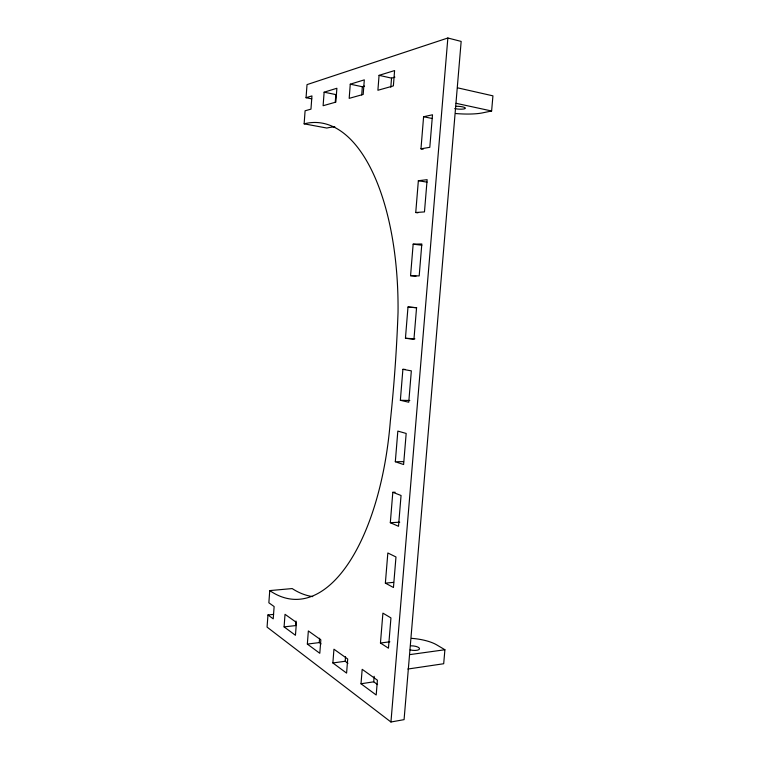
<?xml version="1.0" encoding="UTF-8"?>
<svg xmlns="http://www.w3.org/2000/svg" width="760" height="760" viewBox="0 0 760 760"><rect width="100%" height="100%" fill="white"/><g stroke="black" fill="none" stroke-linecap="round" stroke-linejoin="round"><path stroke-width="1.14" d="M273.6 614.375L267.966 614.963L267.064 627.105L390.944 722L404.073 719.644L461.159 41.42L447.858 38L307.021 84.616L306.052 97.717L311.78 98.857M306.052 97.717L311.942 95.912L310.963 109.136L305.092 110.789L304.133 123.842A206.596 92.15 -86.7 0 1 398.031 312.616A534.081 181.906 -87.1 0 1 390.327 421.202A205.523 91.361 -88.5 0 1 269.752 590.596L268.859 602.794L274.132 606.547L273.22 618.849L267.966 614.963M284.088 626.886L285.028 614.317L296.428 622.44L295.45 635.284L284.088 626.886L295.64 625.584L295.982 621.043M324.13 92.178L323.114 105.716L335.834 102.125L336.889 88.264L324.13 92.178L335.834 94.591L335.245 102.429M307.344 644.081L308.351 630.942L320.844 639.853L319.798 653.296L307.344 644.081L319.257 642.599L321.062 643.9M350.265 84.17L349.182 98.363L363.185 94.42L364.315 79.866L350.265 84.17L362.349 86.754L364.543 86.108M319.257 642.599L319.599 638.248M361.712 94.971L362.349 86.754M332.87 662.957L333.944 649.202L347.709 659.005L346.588 673.103L332.87 662.957L345.173 661.267L347.956 663.271M379.069 75.335L377.901 90.269L393.376 85.909L394.601 70.576L379.069 75.335L391.542 78.118L394.915 77.13M345.173 661.267L345.534 656.707M390.811 87.238L391.542 78.118M361.01 683.772L362.178 669.322L377.406 680.19L376.2 695.001L361.01 683.772L373.72 681.825L377.568 684.598M373.72 681.825L374.176 676.314M380.456 643.017L382.907 613.139L390.944 617.908L388.445 648.185L380.456 643.017L389.87 641.801M385.367 583.129L387.837 552.986L395.979 556.966L393.452 587.508L385.367 583.129L393.613 582.369M392.815 492.3L401.052 495.482L398.506 526.29L390.317 522.709L392.815 492.3L395.171 492.223M395.314 461.766L397.831 431.091L406.173 433.447L403.608 464.541L395.314 461.766L403.579 461.624M402.895 369.331L411.34 370.861L408.756 402.23L400.358 400.283L402.895 369.331L405.26 369.426M405.441 338.248L407.997 307.03L416.556 307.705L413.943 339.359L405.441 338.248L414.903 338.827M410.571 275.671L413.155 244.169L421.819 243.979L419.188 275.918L410.571 275.671L416.005 276.212M415.748 212.524L418.351 180.737L427.13 179.673L424.469 211.907L415.748 212.524L417.924 212.828M420.974 148.817L423.595 116.745L432.497 114.788L429.808 147.307L420.974 148.817L423.149 149.216M390.944 722L447.858 38M411.587 638.352A28.889 9.909 5.8 0 1 436.8 644.926L444.904 649.743L443.688 663.736L407.854 669.038M455.781 113.534A30.029 6.175 3.9 0 0 482.6 112.86L491.615 110.998L492.936 95.846L457.596 87.837M409.801 654.616L444.904 649.743M269.752 590.596L292.191 588.572A202.72 94.107 -88.5 0 0 312.731 596.609M390.317 522.709L399.75 522.196M400.358 400.283L409.811 400.482M407.997 307.03L416.68 307.733M413.155 244.169L421.847 245.214M418.351 180.737L427.053 182.153M304.133 123.842L326.847 128.041A203.766 94.914 -86.6 0 1 334.856 126.844M423.595 116.745L432.307 118.512M456.104 103.312L491.615 110.998M455.867 106.286A6.755 1.387 3.9 0 1 465.367 108.309A6.755 1.387 3.9 0 1 454.755 108.613M411.074 645.838A6.498 2.223 5.8 0 1 419.51 648.907A6.498 2.223 5.8 0 1 410.115 649.876"/></g></svg>
